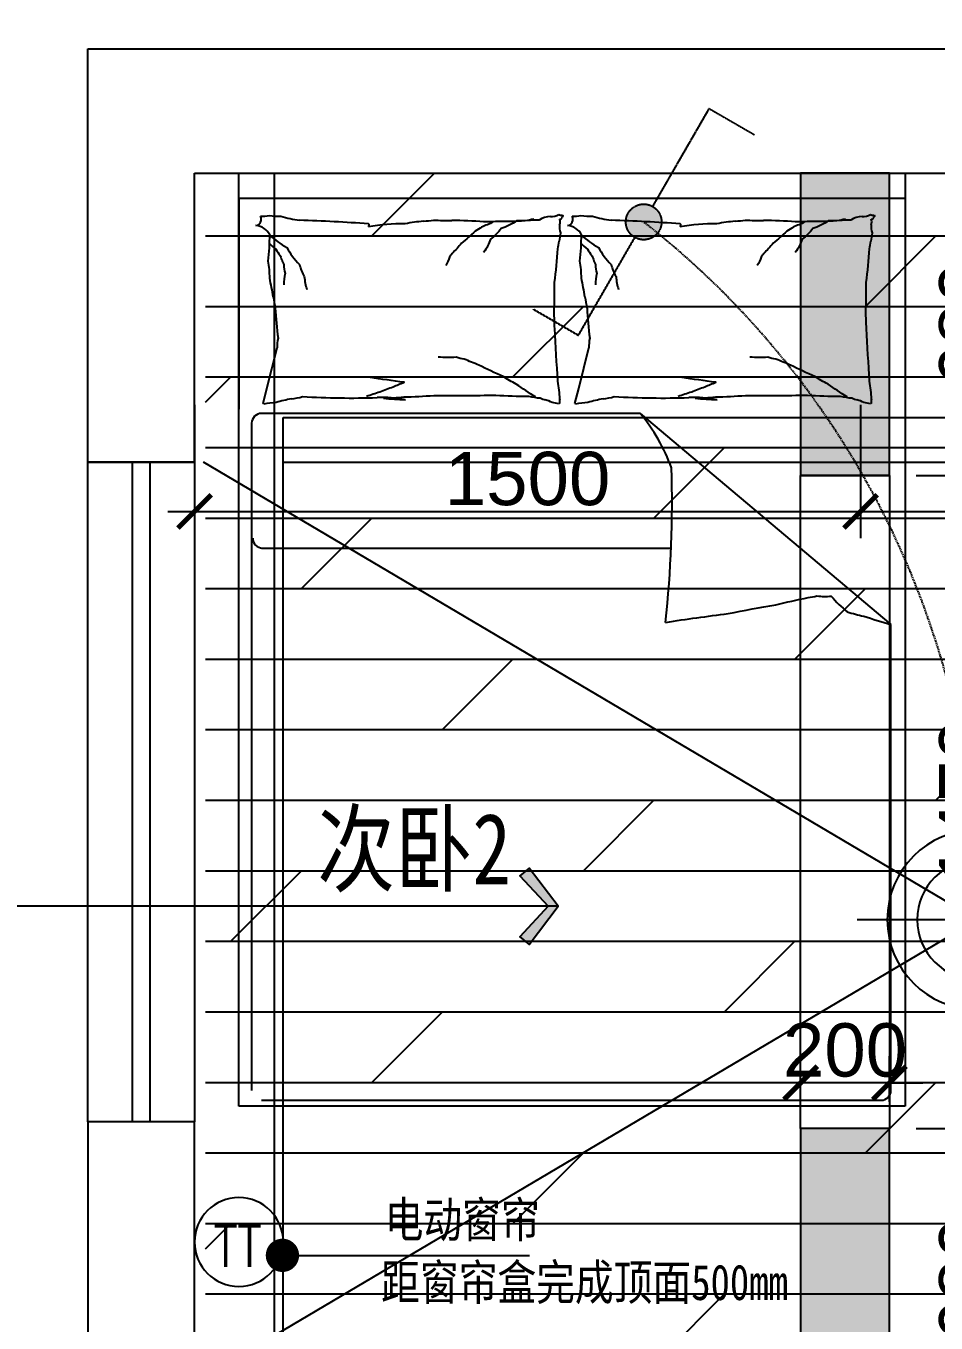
# Model space of a CAD drawing. Header units: millimetres. Extents: x 148889 to 229003, y -70503 to 111106.
# Drawn here: x 203782 to 205832, y 62940 to 65859 of the extents above; entities that cross this region are included whole.
import ezdxf
from ezdxf.enums import TextEntityAlignment as Align

# ---------------------------------------------------------------- set-up
doc = ezdxf.new("R2010")
doc.units = ezdxf.units.MM
doc.header["$PDMODE"] = 3
doc.linetypes.add('DASHED2', pattern=[0.375, 0.25, -0.125])
for name, color, linetype in [('AXIS_TEXT', 7, 'Continuous'), ('C-天花标高', 1, 'Continuous'), ('C-灯具1', 2, 'Continuous'), ('C-灯具设备尺寸', 44, 'Continuous'), ('C-造型线1(造型分割)', 4, 'Continuous'), ('F-地坪1(分割线)', 16, 'Continuous'), ('P-原墙线', 7, 'Continuous'), ('P-外部尺寸', 44, 'Continuous'), ('P-完成面尺寸', 44, 'Continuous'), ('P-开关', 7, 'DASHED2'), ('P-捣墙线', 250, 'Continuous'), ('P-插座', 1, 'Continuous'), ('P-文字', 3, 'Continuous'), ('P-活动家具', 3, 'Continuous'), ('P-窗', 3, 'Continuous')]:
    doc.layers.add(name, color=color, linetype=linetype)
doc.styles.add('Arial', font='arial.ttf')
doc.styles.add('COMPLEX', font='complex_.ttf')
doc.styles.add('H1', font='SimSun.ttf')
doc.styles.add('ROMANS', font='ROMANS.shx', dxfattribs={"bigfont": 'BIGFONT.shx'})
doc.styles.add('宋体', font='SimSun.ttf')
doc.dimstyles.new('1比60', dxfattribs={"dimscale": 60, "dimtxt": 2, "dimasz": 1.25, "dimexe": 1, "dimexo": 1, "dimgap": 0.2, "dimtad": 1, "dimdec": 0, "dimrnd": 0.005, "dimzin": 0, "dimdsep": 46, "dimtxsty": 'Arial', "dimblk": 'ARCHTICK', "dimcen": 0.125, "dimdle": 1, "dimclrd": 44, "dimclre": 44, "dimclrt": 50, "dimadec": 0, "dimazin": 0, "dimtfac": 1, "dimtdec": 0, "dimtix": 1, "dimtmove": 2, "dimatfit": 3, "dimldrblk": 'DOT', "dimfxl": 4, "dimfxlon": 1, "dimtvp": 1, "dimtolj": 1, "dimtzin": 0, "dimarcsym": 0})
doc.dimstyles.new('1比80', dxfattribs={"dimscale": 80, "dimtxt": 2, "dimasz": 1.25, "dimexe": 1, "dimexo": 1, "dimgap": 0.25, "dimtad": 1, "dimdec": 0, "dimrnd": 0.005, "dimzin": 0, "dimdsep": 46, "dimtxsty": 'Arial', "dimblk": 'ARCHTICK', "dimcen": 0.125, "dimdle": 1, "dimclrd": 44, "dimclre": 44, "dimclrt": 50, "dimadec": 0, "dimazin": 0, "dimtfac": 1, "dimtdec": 0, "dimtix": 1, "dimtmove": 2, "dimatfit": 3, "dimldrblk": 'DOT', "dimfxl": 5, "dimfxlon": 1, "dimtvp": 1, "dimtolj": 1, "dimtzin": 0, "dimarcsym": 0})
doc.dimstyles.new('出图比例1：50', dxfattribs={"dimscale": 50, "dimtxt": 2.5, "dimasz": 2, "dimexe": 2, "dimexo": 2, "dimgap": 1, "dimtad": 1, "dimdec": 0, "dimrnd": 5, "dimzin": 0, "dimdsep": 46, "dimtxsty": 'ROMANS', "dimblk1": 'ZHL_XS', "dimblk2": 'ZHL_XS', "dimsah": 1, "dimcen": 0.09, "dimclrd": 256, "dimclre": 256, "dimclrt": 41, "dimadec": 0, "dimazin": 0, "dimtfac": 1, "dimtdec": 4, "dimtix": 1, "dimtmove": 2, "dimatfit": 3, "dimldrblk": 'ZHL_JT', "dimfxl": 1, "dimtolj": 1, "dimtzin": 0, "dimarcsym": 0})

# ---------------------------------------------------------------- blocks, each defined once
blk = doc.blocks.new('ZHL_JT')
blk.add_line((-0.221, 0), (-1, 0))
blk.add_lwpolyline([(-0.221, 0), (-0.861, -0.689), (-0.654, -0.862), (0, 0), (-0.654, 0.862), (-0.861, 0.689)], close=True)
for points in [[(-0.861, 0.689), (-0.654, 0.862), (-0.221, 0), (0, 0)], [(-0.861, -0.689), (-0.654, -0.862), (-0.221, 0), (0, 0)]]:
    blk.add_solid(points)
blk = doc.blocks.new('ZHL_XS')
blk.add_line((-1, 0), (0, 0))
at = {"const_width": 0.2}
blk.add_lwpolyline([(-0.6, -0.6), (0.6, 0.6)], dxfattribs=at)
blk = doc.blocks.new('A$C0E7B79CE')
for p, q in [((50, 90), (50, 10)), ((10, 50), (90, 50))]:
    blk.add_line(p, q)
for radius in [30, 20]:
    blk.add_circle((50, 50), radius)
blk = doc.blocks.new('A$C56525102')
for p, q in [((75.1, 93.7), (232.9, 369.9)), ((232.9, 369.9), (75.1, 93.7)), ((232.9, 369.9), (360.4, 297)), ((360.4, 297), (232.9, 369.9))]:
    blk.add_line(p, q)
blk.add_ellipse((50.2, 50.2), major_axis=(-50.2, 0), ratio=1, start_param=3.141958, end_param=9.425143)
blk = doc.blocks.new('A$C458E3A63')
h = blk.add_hatch(color=256)
edge = h.paths.add_edge_path()
edge.add_ellipse((117.5, 294.6), major_axis=(-34.9, -19.9), ratio=1, start_angle=275.9333, end_angle=420.2823)
edge.add_ellipse((117.5, 294.6), major_axis=(-34.9, -19.9), ratio=1, start_angle=420.2823, end_angle=444.3644)
edge.add_ellipse((117.5, 294.6), major_axis=(-34.9, -19.9), ratio=1, start_angle=444.3644, end_angle=455.9333)
edge.add_ellipse((117.5, 294.6), major_axis=(-34.9, -19.9), ratio=1, start_angle=95.9333, end_angle=240.2823)
edge.add_ellipse((117.5, 294.6), major_axis=(-34.9, -19.8), ratio=1, start_angle=96.0559, end_angle=264.487, ccw=False)
edge.add_ellipse((117.5, 294.6), major_axis=(-34.9, -19.9), ratio=1, start_angle=95.9333, end_angle=240.2823, ccw=False)
edge.add_ellipse((117.5, 294.6), major_axis=(-34.9, -19.8), ratio=1, start_angle=96.0559, end_angle=264.487, ccw=False)
edge.add_ellipse((117.5, 294.6), major_axis=(-34.9, -19.9), ratio=1, start_angle=95.9333, end_angle=240.2823, ccw=False)
edge.add_ellipse((117.5, 294.6), major_axis=(-34.9, -19.8), ratio=1, start_angle=96.0559, end_angle=264.487)
edge.add_ellipse((117.5, 294.6), major_axis=(-34.9, -19.9), ratio=1, start_angle=264.3644, end_angle=275.9333)
for p, q in [((117.5, 589.3), (235, 589.3)), ((117.5, 334.8), (117.5, 589.3)), ((117.5, 589.3), (117.5, 334.8))]:
    blk.add_line(p, q)
blk.add_ellipse((117.5, 294.6), major_axis=(-34.9, -19.9), ratio=1, start_param=1.572132, end_param=7.855317)
at = {"xscale": 0.8000000002029747, "yscale": 0.7999999998137355, "zscale": 0.8, "rotation": 209.7537206778254}
blk.add_blockref('A$C56525102', (132.4, 349.4), dxfattribs=at)
blk = doc.blocks.new('_AXISO')
blk.add_circle((0, 0), 0.5)
at = {"layer": 'AXIS_TEXT', "style": 'COMPLEX', "width": 1.041667}
blk.add_attdef('A', text='', height=0.56, dxfattribs=at).set_placement((-0.25, -0.28), (0.25, -0.28), align=Align.FIT)
blk = doc.blocks.new('_ArchTick')
at = {"color": 0, "linetype": 'ByBlock', "const_width": 0.15}
blk.add_lwpolyline([(-0.5, -0.5), (0.5, 0.5)], dxfattribs=at)
blk = doc.blocks.new('_Dot')
at = {"color": 0, "linetype": 'ByBlock', "lineweight": -2}
blk.add_line((-0.5, 0), (-1, 0), dxfattribs=at)
at = {"color": 0, "linetype": 'ByBlock', "const_width": 0.5}
blk.add_lwpolyline([(-0.25, 0, 1), (0.25, 0, 1)], format="xyb", close=True, dxfattribs=at)
blk = doc.blocks.new('*D786')
at = {"layer": 'Defpoints', "color": 0}
for p in [(205726.9, 67383.5), (209946.9, 66563.3), (205726.9, 65477.5)]:
    blk.add_point(p, dxfattribs=at)
at = {"layer": 'P-外部尺寸', "color": 44, "lineweight": -2}
for p, q in [((205726.9, 66983.5), (205726.9, 67463.5)), ((209946.9, 66983.5), (209946.9, 67463.5)), ((210026.9, 67383.5), (205646.9, 67383.5))]:
    blk.add_line(p, q, dxfattribs=at)
at = {"layer": 'P-外部尺寸', "color": 44, "lineweight": -2, "xscale": 100, "yscale": 100, "zscale": 100, "rotation": 180}
blk.add_blockref('_ArchTick', (205726.9, 67383.5), dxfattribs=at)
at = {"layer": 'P-外部尺寸', "color": 44, "lineweight": -2, "xscale": 100, "yscale": 100, "zscale": 100}
blk.add_blockref('_ArchTick', (209946.9, 67383.5), dxfattribs=at)
at = {"layer": 'P-外部尺寸', "color": 50, "insert": (207836.9, 67485.2), "char_height": 160, "attachment_point": 5, "style": 'Arial'}
blk.add_mtext('\\A1;4220', dxfattribs=at)
blk = doc.blocks.new('*D787')
at = {"layer": 'Defpoints', "color": 0}
for p in [(205526.9, 67383.5), (205526.9, 65477.5), (205726.9, 65477.5)]:
    blk.add_point(p, dxfattribs=at)
at = {"layer": 'P-外部尺寸', "color": 44, "lineweight": -2}
for p, q in [((205526.9, 66983.5), (205526.9, 67463.5)), ((205726.9, 66983.5), (205726.9, 67463.5)), ((205526.9, 67383.5), (205426.9, 67383.5)), ((205726.9, 67383.5), (205526.9, 67383.5)), ((205726.9, 67383.5), (205826.9, 67383.5))]:
    blk.add_line(p, q, dxfattribs=at)
at = {"layer": 'P-外部尺寸', "color": 44, "lineweight": -2, "xscale": 100, "yscale": 100, "zscale": 100}
blk.add_blockref('_ArchTick', (205526.9, 67383.5), dxfattribs=at)
at = {"layer": 'P-外部尺寸', "color": 44, "lineweight": -2, "xscale": 100, "yscale": 100, "zscale": 100, "rotation": 180}
blk.add_blockref('_ArchTick', (205726.9, 67383.5), dxfattribs=at)
at = {"layer": 'P-外部尺寸', "color": 50, "insert": (205626.9, 67485.2), "char_height": 160, "attachment_point": 5, "style": 'Arial'}
blk.add_mtext('\\A1;200', dxfattribs=at)
blk = doc.blocks.new('*D788')
at = {"layer": 'Defpoints', "color": 0}
for p in [(204161.9, 67383.5), (204161.9, 65492.5), (205526.9, 65477.5)]:
    blk.add_point(p, dxfattribs=at)
at = {"layer": 'P-外部尺寸', "color": 44, "lineweight": -2}
for p, q in [((204161.9, 66983.5), (204161.9, 67463.5)), ((205526.9, 66983.5), (205526.9, 67463.5)), ((205606.9, 67383.5), (204081.9, 67383.5))]:
    blk.add_line(p, q, dxfattribs=at)
at = {"layer": 'P-外部尺寸', "color": 44, "lineweight": -2, "xscale": 100, "yscale": 100, "zscale": 100, "rotation": 180}
blk.add_blockref('_ArchTick', (204161.9, 67383.5), dxfattribs=at)
at = {"layer": 'P-外部尺寸', "color": 44, "lineweight": -2, "xscale": 100, "yscale": 100, "zscale": 100}
blk.add_blockref('_ArchTick', (205526.9, 67383.5), dxfattribs=at)
at = {"layer": 'P-外部尺寸', "color": 50, "insert": (204844.4, 67485.2), "char_height": 160, "attachment_point": 5, "style": 'Arial'}
blk.add_mtext('\\A1;1365', dxfattribs=at)
blk = doc.blocks.new('*D789')
at = {"layer": 'Defpoints', "color": 0}
for p in [(203921.9, 67383.5), (203921.9, 65492.5), (204161.9, 65492.5)]:
    blk.add_point(p, dxfattribs=at)
at = {"layer": 'P-外部尺寸', "color": 44, "lineweight": -2}
for p, q in [((203921.9, 66983.5), (203921.9, 67463.5)), ((204161.9, 66983.5), (204161.9, 67463.5)), ((203921.9, 67383.5), (203821.9, 67383.5)), ((204161.9, 67383.5), (203921.9, 67383.5)), ((204161.9, 67383.5), (204261.9, 67383.5))]:
    blk.add_line(p, q, dxfattribs=at)
at = {"layer": 'P-外部尺寸', "color": 44, "lineweight": -2, "xscale": 100, "yscale": 100, "zscale": 100}
blk.add_blockref('_ArchTick', (203921.9, 67383.5), dxfattribs=at)
at = {"layer": 'P-外部尺寸', "color": 44, "lineweight": -2, "xscale": 100, "yscale": 100, "zscale": 100, "rotation": 180}
blk.add_blockref('_ArchTick', (204161.9, 67383.5), dxfattribs=at)
at = {"layer": 'P-外部尺寸', "color": 50, "insert": (204041.9, 67485.2), "char_height": 160, "attachment_point": 5, "style": 'Arial'}
blk.add_mtext('\\A1;240', dxfattribs=at)
blk = doc.blocks.new('*D792')
at = {"layer": 'Defpoints', "color": 0}
for p in [(203208, 65527.5), (203003.5, 62697.5), (204091.2, 62697.5)]:
    blk.add_point(p, dxfattribs=at)
at = {"layer": 'P-外部尺寸', "color": 44, "lineweight": -2}
for p, q in [((203003.5, 65607.5), (203003.5, 62617.5)), ((203128, 65527.5), (202923.5, 65527.5)), ((203403.5, 62697.5), (202923.5, 62697.5))]:
    blk.add_line(p, q, dxfattribs=at)
at = {"layer": 'P-外部尺寸', "color": 44, "lineweight": -2, "xscale": 100, "yscale": 100, "zscale": 100}
for p, rotation in [((203003.5, 65527.5), 90), ((203003.5, 62697.5), 270)]:
    blk.add_blockref('_ArchTick', p, dxfattribs=dict(at, rotation=rotation))
at = {"layer": 'P-外部尺寸', "color": 50, "insert": (202901.8, 64112.5), "char_height": 160, "attachment_point": 5, "rotation": 90, "style": 'Arial'}
blk.add_mtext('\\A1;2830', dxfattribs=at)
blk = doc.blocks.new('*D860')
at = {"layer": 'Defpoints', "color": 0}
for p in [(205726.9, 65527.5), (205726.9, 64847.5), (205972.8, 64847.5)]:
    blk.add_point(p, dxfattribs=at)
at = {"layer": 'P-捣墙线', "color": 44, "lineweight": -2}
for p, q in [((205972.8, 65587.5), (205972.8, 64787.5)), ((205786.9, 65527.5), (206032.8, 65527.5)), ((205786.9, 64847.5), (206032.8, 64847.5))]:
    blk.add_line(p, q, dxfattribs=at)
at = {"layer": 'P-捣墙线', "color": 44, "lineweight": -2, "xscale": 75, "yscale": 75, "zscale": 75}
for p, rotation in [((205972.8, 65527.5), 90), ((205972.8, 64847.5), 270)]:
    blk.add_blockref('_ArchTick', p, dxfattribs=dict(at, rotation=rotation))
at = {"layer": 'P-捣墙线', "color": 50, "insert": (205899.5, 65187.5), "char_height": 120, "attachment_point": 5, "rotation": 90, "style": 'Arial'}
blk.add_mtext('\\A1;680', dxfattribs=at)
blk = doc.blocks.new('*D861')
at = {"layer": 'Defpoints', "color": 0}
for p in [(205726.9, 64847.5), (205726.9, 63377.5), (205972.8, 63377.5)]:
    blk.add_point(p, dxfattribs=at)
at = {"layer": 'P-捣墙线', "color": 44, "lineweight": -2}
for p, q in [((205972.8, 64907.5), (205972.8, 63317.5)), ((205786.9, 64847.5), (206032.8, 64847.5)), ((205786.9, 63377.5), (206032.8, 63377.5))]:
    blk.add_line(p, q, dxfattribs=at)
at = {"layer": 'P-捣墙线', "color": 44, "lineweight": -2, "xscale": 75, "yscale": 75, "zscale": 75}
for p, rotation in [((205972.8, 64847.5), 90), ((205972.8, 63377.5), 270)]:
    blk.add_blockref('_ArchTick', p, dxfattribs=dict(at, rotation=rotation))
at = {"layer": 'P-捣墙线', "color": 50, "insert": (205899.5, 64112.5), "char_height": 120, "attachment_point": 5, "rotation": 90, "style": 'Arial'}
blk.add_mtext('\\A1;1470', dxfattribs=at)
blk = doc.blocks.new('*D862')
at = {"layer": 'Defpoints', "color": 0}
for p in [(205726.9, 63377.5), (205726.9, 62697.5), (205972.8, 62697.5)]:
    blk.add_point(p, dxfattribs=at)
at = {"layer": 'P-捣墙线', "color": 44, "lineweight": -2}
for p, q in [((205972.8, 63437.5), (205972.8, 62637.5)), ((205786.9, 63377.5), (206032.8, 63377.5)), ((205786.9, 62697.5), (206032.8, 62697.5))]:
    blk.add_line(p, q, dxfattribs=at)
at = {"layer": 'P-捣墙线', "color": 44, "lineweight": -2, "xscale": 75, "yscale": 75, "zscale": 75}
for p, rotation in [((205972.8, 63377.5), 90), ((205972.8, 62697.5), 270)]:
    blk.add_blockref('_ArchTick', p, dxfattribs=dict(at, rotation=rotation))
at = {"layer": 'P-捣墙线', "color": 50, "insert": (205899.5, 63037.5), "char_height": 120, "attachment_point": 5, "rotation": 90, "style": 'Arial'}
blk.add_mtext('\\A1;680', dxfattribs=at)
blk = doc.blocks.new('*D863')
at = {"layer": 'Defpoints', "color": 0}
for p in [(205526.9, 63480.3), (205526.9, 63377.5), (205726.9, 63377.5)]:
    blk.add_point(p, dxfattribs=at)
at = {"layer": 'P-捣墙线', "color": 44, "lineweight": -2}
for p, q in [((205526.9, 63437.5), (205526.9, 63540.3)), ((205726.9, 63437.5), (205726.9, 63540.3)), ((205526.9, 63480.3), (205451.9, 63480.3)), ((205726.9, 63480.3), (205526.9, 63480.3)), ((205726.9, 63480.3), (205801.9, 63480.3))]:
    blk.add_line(p, q, dxfattribs=at)
at = {"layer": 'P-捣墙线', "color": 44, "lineweight": -2, "xscale": 75, "yscale": 75, "zscale": 75}
blk.add_blockref('_ArchTick', (205526.9, 63480.3), dxfattribs=at)
at = {"layer": 'P-捣墙线', "color": 44, "lineweight": -2, "xscale": 75, "yscale": 75, "zscale": 75, "rotation": 180}
blk.add_blockref('_ArchTick', (205726.9, 63480.3), dxfattribs=at)
at = {"layer": 'P-捣墙线', "color": 50, "insert": (205626.9, 63553.6), "char_height": 120, "attachment_point": 5, "style": 'Arial'}
blk.add_mtext('\\A1;200', dxfattribs=at)
blk = doc.blocks.new('*D981')
at = {"layer": 'Defpoints', "color": 0}
for p in [(206616.6, 65027.5), (205761.9, 63247.5), (206582.6, 63247.5)]:
    blk.add_point(p, dxfattribs=at)
at = {"layer": 'P-完成面尺寸', "color": 44, "lineweight": -2}
for p, q in [((206582.6, 65087.5), (206582.6, 63187.5)), ((206582.6, 65027.5), (206522.6, 65027.5)), ((206342.6, 63247.5), (206642.6, 63247.5))]:
    blk.add_line(p, q, dxfattribs=at)
at = {"layer": 'P-完成面尺寸', "color": 44, "lineweight": -2, "xscale": 75, "yscale": 75, "zscale": 75}
for p, rotation in [((206582.6, 65027.5), 90), ((206582.6, 63247.5), 270)]:
    blk.add_blockref('_ArchTick', p, dxfattribs=dict(at, rotation=rotation))
at = {"layer": 'P-完成面尺寸', "color": 50, "insert": (206509.4, 64137.5), "char_height": 120, "attachment_point": 5, "rotation": 90, "style": 'Arial'}
blk.add_mtext('\\A1;1780', dxfattribs=at)
blk = doc.blocks.new('*D982')
at = {"layer": 'Defpoints', "color": 0}
for p in [(205761.9, 63247.5), (206515.1, 62697.5), (206582.6, 62697.5)]:
    blk.add_point(p, dxfattribs=at)
at = {"layer": 'P-完成面尺寸', "color": 44, "lineweight": -2}
for p, q in [((206582.6, 63307.5), (206582.6, 62637.5)), ((206342.6, 63247.5), (206642.6, 63247.5)), ((206575.1, 62697.5), (206642.6, 62697.5))]:
    blk.add_line(p, q, dxfattribs=at)
at = {"layer": 'P-完成面尺寸', "color": 44, "lineweight": -2, "xscale": 75, "yscale": 75, "zscale": 75}
for p, rotation in [((206582.6, 63247.5), 90), ((206582.6, 62697.5), 270)]:
    blk.add_blockref('_ArchTick', p, dxfattribs=dict(at, rotation=rotation))
at = {"layer": 'P-完成面尺寸', "color": 50, "insert": (206509.4, 62972.5), "char_height": 120, "attachment_point": 5, "rotation": 90, "style": 'Arial'}
blk.add_mtext('\\A1;550', dxfattribs=at)
blk = doc.blocks.new('*D983')
at = {"layer": 'Defpoints', "color": 0}
for p in [(204161.9, 65492.5), (205661.9, 65492.5), (205661.9, 64766.4)]:
    blk.add_point(p, dxfattribs=at)
at = {"layer": 'P-完成面尺寸', "color": 44, "lineweight": -2}
for p, q in [((204161.9, 65006.4), (204161.9, 64706.4)), ((205661.9, 65006.4), (205661.9, 64706.4)), ((204101.9, 64766.4), (205721.9, 64766.4))]:
    blk.add_line(p, q, dxfattribs=at)
at = {"layer": 'P-完成面尺寸', "color": 44, "lineweight": -2, "xscale": 75, "yscale": 75, "zscale": 75, "rotation": 180}
blk.add_blockref('_ArchTick', (204161.9, 64766.4), dxfattribs=at)
at = {"layer": 'P-完成面尺寸', "color": 44, "lineweight": -2, "xscale": 75, "yscale": 75, "zscale": 75}
blk.add_blockref('_ArchTick', (205661.9, 64766.4), dxfattribs=at)
at = {"layer": 'P-完成面尺寸', "color": 50, "insert": (204911.9, 64839.6), "char_height": 120, "attachment_point": 5, "style": 'Arial'}
blk.add_mtext('\\A1;1500', dxfattribs=at)
blk = doc.blocks.new('*D984')
at = {"layer": 'Defpoints', "color": 0}
for p in [(205661.9, 65492.5), (206386.9, 65027.5), (206386.9, 64766.4)]:
    blk.add_point(p, dxfattribs=at)
at = {"layer": 'P-完成面尺寸', "color": 44, "lineweight": -2}
for p, q in [((205661.9, 65006.4), (205661.9, 64706.4)), ((206386.9, 64967.5), (206386.9, 64706.4)), ((205601.9, 64766.4), (206446.9, 64766.4))]:
    blk.add_line(p, q, dxfattribs=at)
at = {"layer": 'P-完成面尺寸', "color": 44, "lineweight": -2, "xscale": 75, "yscale": 75, "zscale": 75, "rotation": 180}
blk.add_blockref('_ArchTick', (205661.9, 64766.4), dxfattribs=at)
at = {"layer": 'P-完成面尺寸', "color": 44, "lineweight": -2, "xscale": 75, "yscale": 75, "zscale": 75}
blk.add_blockref('_ArchTick', (206386.9, 64766.4), dxfattribs=at)
at = {"layer": 'P-完成面尺寸', "color": 50, "insert": (206024.4, 64839.6), "char_height": 120, "attachment_point": 5, "style": 'Arial'}
blk.add_mtext('\\A1;725', dxfattribs=at)

msp = doc.modelspace()

# ---------------------------------------------------------------- hatches: boundary and pattern name
at = {"layer": 'F-地坪1(分割线)'}
h = msp.add_hatch(dxfattribs=at)
h.set_pattern_fill('DOLMIT', color=250, scale=25, style=0)
h.set_pattern_definition([(0, (250, 140), (0, 158.75), []), (45, (250, 140), (-317.4998, 317.4998), [224.5065, -449.0125])])
h.paths.add_polyline_path([(207666.9, 65527.5), (204186.9, 65527.5), (204186.9, 62827.5), (207666.9, 62827.5)])
at = {"layer": 'P-捣墙线'}
h = msp.add_hatch(dxfattribs=at)
h.set_pattern_fill('CORK', color=256, scale=15, style=0)
h.set_pattern_definition([(0, (-121213.877, 79628.19), (0, 47.625), []), (135, (-121190.06, 79604.38), (-95.25004, -95.25004), [67.35195, -67.35195]), (135, (-121178.16, 79604.38), (-95.25004, -95.25004), [67.35195, -67.35195]), (135, (-121166.25, 79604.38), (-95.25004, -95.25004), [67.35195, -67.35195])])
h.paths.add_polyline_path([(212216.9, 65672.5), (212096.9, 65672.5), (212096.9, 64302.5), (211096.9, 64302.5), (211096.9, 64172.5), (212216.9, 64172.5)])
h.paths.add_polyline_path([(215696.9, 62867.5), (215696.9, 63097.5), (212296.9, 63097.5), (212296.9, 62867.5)])
h.paths.add_polyline_path([(211331.9, 62867.5), (211426.9, 62867.5), (211426.9, 63097.5), (211331.9, 63097.5)])
h.paths.add_polyline_path([(211006.9, 63097.5), (210911.9, 63097.5), (210911.9, 62967.5), (211006.9, 62967.5)], flags=17)
h.paths.add_polyline_path([(210326.9, 62967.5), (210326.9, 63097.5), (210226.9, 63097.5), (210226.9, 64172.5), (210326.9, 64172.5), (210326.9, 64302.5), (210121.9, 64302.5), (210121.9, 64057.2), (210121.9, 63949.5), (210121.9, 63902.5), (210055.7, 63902.5), (210121.9, 63777.5), (210121.9, 62607.5), (209466.9, 62607.5), (209466.9, 62477.5), (209566.9, 62477.5), (209566.9, 61177.5), (209796.9, 61177.5), (209796.9, 61277.5), (211101.9, 61277.5), (211101.9, 61177.5), (211331.9, 61177.5), (211331.9, 62477.5), (211196.9, 62477.5), (211196.9, 61407.5), (209676.9, 61407.5), (209676.9, 62477.5), (210226.9, 62477.5), (210226.9, 62967.5)])
h.paths.add_polyline_path([(209205.7, 63777.5), (209205.7, 63902.5), (208821.9, 63902.5), (208821.9, 63777.5)])
h.paths.add_polyline_path([(207951.9, 65472.5), (207826.9, 65472.5), (207826.9, 63902.5), (207826.9, 63677.5), (207951.9, 63677.5), (207951.9, 63777.5), (208051.9, 63777.5), (208051.9, 63902.5), (207951.9, 63902.5)])
h.paths.add_polyline_path([(207326.9, 62477.5), (207326.9, 62597.5), (206146.9, 62597.5), (206146.9, 62477.5)])
h.paths.add_polyline_path([(208246.9, 62477.5), (208346.9, 62477.5), (208346.9, 62607.5), (208246.9, 62607.5)])
h.paths.add_polyline_path([(205726.9, 63377.5), (205526.9, 63377.5), (205526.9, 62697.5), (205726.9, 62697.5)])
h.paths.add_polyline_path([(205726.9, 65527.5), (205526.9, 65527.5), (205526.9, 64847.5), (205726.9, 64847.5)])
h.paths.add_polyline_path([(207666.9, 59602.5), (207666.9, 59722.5), (206146.9, 59722.5), (206146.9, 59602.5)])
h.paths.add_polyline_path([(209136.9, 59602.5), (209136.9, 58477.5), (209256.9, 58477.5), (209256.9, 59597.5), (209786.9, 59597.5), (209786.9, 59822.5), (209566.9, 59822.5), (209566.9, 59722.5), (208536.9, 59722.5), (208536.9, 59602.5)])
h.paths.add_polyline_path([(211336.9, 58977.5), (211446.9, 58977.5), (211446.9, 59197.5), (211101.9, 59197.5), (211101.9, 58477.5), (211336.9, 58477.5)])
h.paths.add_polyline_path([(215696.9, 58977.5), (215696.9, 59197.5), (212316.9, 59197.5), (212316.9, 58977.5)])
h.paths.add_polyline_path([(211336.9, 57907.5), (211336.9, 57787.5), (213426.9, 57787.5), (213426.9, 57907.5)])
h.paths.add_polyline_path([(214091.9, 57787.5), (214091.9, 55912.5), (214211.9, 55912.5), (214211.9, 57907.5), (213991.9, 57907.5), (213991.9, 57787.5)])
h.paths.add_polyline_path([(217341.9, 58977.5), (217341.9, 59197.5), (216176.9, 59197.5), (216176.9, 58977.5)])

# ---------------------------------------------------------------- linework, layer by layer
at = {"layer": 'C-灯具设备尺寸'}
for p, q in [((207666.9, 62817.5), (204181.9, 64877.5)), ((204181.9, 62817.5), (207666.9, 64877.5))]:
    msp.add_line(p, q, dxfattribs=at)
at = {"layer": 'C-造型线1(造型分割)'}
for p, q in [((204341.9, 62697.5), (204341.9, 65527.5)), ((204361.9, 64977.5), (207666.9, 64977.5)), ((204361.9, 62697.5), (204361.9, 64977.5)), ((204361.9, 64877.5), (207666.9, 64877.5))]:
    msp.add_line(p, q, dxfattribs=at)
at = {"layer": 'P-原墙线'}
for p, q in [((203921.9, 64877.5), (203921.9, 65807.5)), ((203921.9, 65807.5), (207951.9, 65807.5)), ((204161.9, 64877.5), (204161.9, 65527.5)), ((204161.9, 65527.5), (205726.9, 65527.5)), ((205726.9, 65527.5), (207826.9, 65527.5)), ((204161.9, 64877.5), (203921.9, 64877.5)), ((204161.9, 63392.5), (203921.9, 63392.5)), ((203921.9, 63392.5), (203921.9, 62262.5)), ((204161.9, 62697.5), (204161.9, 63392.5))]:
    msp.add_line(p, q, dxfattribs=at)
at = {"layer": 'P-开关', "ltscale": 10}
msp.add_arc((203970.2, 63877.8), 1954.4, 359.1103, 52.0002, dxfattribs=at)
at = {"layer": 'P-捣墙线', "color": 8}
for points in [[(205726.9, 64847.5), (205726.9, 65527.5), (205526.9, 65527.5), (205526.9, 64847.5)], [(205726.9, 64847.5), (205526.9, 64847.5)], [(205526.9, 63377.5), (205526.9, 62697.5), (205726.9, 62697.5), (205726.9, 63377.5), (205526.9, 63377.5)]]:
    msp.add_lwpolyline(points, dxfattribs=at)
at = {"layer": 'P-捣墙线'}
msp.add_lwpolyline([(205526.9, 64847.5), (205726.9, 64847.5), (205726.9, 63377.5), (205526.9, 63377.5)], close=True, dxfattribs=at)
at = {"layer": 'P-活动家具'}
for p, q in [((204261.9, 63427.5), (204261.9, 65527.5)), ((204261.9, 65527.5), (205761.9, 65527.5)), ((205761.9, 65527.5), (205761.9, 63427.5)), ((204261.9, 65471.5), (205761.9, 65471.5)), ((205761.9, 63427.5), (204261.9, 63427.5))]:
    msp.add_line(p, q, dxfattribs=at)
at = {"layer": 'P-活动家具', "color": 252}
for p, q in [((204261.9, 65471.5), (204261.9, 64996.4)), ((205761.9, 65471.5), (205761.9, 64996.4)), ((204325.1, 65042.7), (204348.1, 65134.4)), ((205027, 65042.7), (205050, 65134.4)), ((204316.8, 65009.3), (204325.1, 65042.7)), ((205018.7, 65009.3), (205027, 65042.7)), ((205165.7, 64986.9), (204312.8, 64986.9)), ((205165.7, 64986.9), (205730.3, 64512)), ((204290.5, 64964.7), (204290.5, 63463.2)), ((204312.8, 64684), (205234.4, 64684)), ((205730.3, 63463.2), (205730.3, 64512)), ((204312.8, 63441), (205708.1, 63441))]:
    msp.add_line(p, q, dxfattribs=at)
for points in [[(204925.7, 65424.3, -0.088153), (204887.3, 65420.3, -0.088153), (204852.6, 65403.4, -0.077547), (204828.6, 65379.4, -0.077547), (204813, 65349.2)], [(205627.6, 65424.3, -0.088153), (205589.2, 65420.3, -0.088153), (205554.5, 65403.4, -0.077547), (205530.5, 65379.4, -0.077547), (205514.9, 65349.2)], [(204834.6, 65417.9, -0.027842), (204808.2, 65406.2, -0.048685), (204794.2, 65397.2, -0.023666), (204763.2, 65370.1, -0.031223), (204742.1, 65347.1, -0.046801), (204736.4, 65338.6, -0.023191), (204727.5, 65320)], [(205536.5, 65417.9, -0.027842), (205510, 65406.2, -0.048685), (205496.1, 65397.2, -0.023666), (205465.1, 65370.1, -0.031223), (205443.9, 65347.1, -0.046801), (205438.3, 65338.6, -0.023191), (205429.3, 65320)], [(204329.5, 65371, 0.05369), (204345.3, 65356.6, 0.070312), (204354.3, 65343, 0.015448), (204358.5, 65333.5, 0.013244), (204362.7, 65322.1, 0.082127), (204366, 65302, 0.064164), (204362.7, 65276.2)], [(204331.2, 65388.8, 0.077379), (204369.9, 65360.7, 0.077379), (204398.1, 65322.1, 0.047525), (204409.2, 65294.8, 0.047525), (204414.8, 65265.8)], [(205031.4, 65371, 0.05369), (205047.2, 65356.6, 0.070312), (205056.2, 65343, 0.015448), (205060.4, 65333.5, 0.013244), (205064.6, 65322.1, 0.082127), (205067.9, 65302, 0.064164), (205064.6, 65276.2)], [(205033.1, 65388.8, 0.077379), (205071.7, 65360.7, 0.077379), (205100, 65322.1, 0.047525), (205111.1, 65294.8, 0.047525), (205116.7, 65265.8)], [(204929.8, 65023.9, -0.016108), (204886.6, 65053.1, -0.024599), (204856.8, 65069.8, -0.009477), (204802.3, 65095.7, -0.015937), (204769.2, 65109.4, -0.072521), (204751, 65113.4, -0.033339), (204710.8, 65113.6)], [(205631.7, 65023.9, -0.016108), (205588.5, 65053.1, -0.024599), (205558.7, 65069.8, -0.009477), (205504.2, 65095.7, -0.015937), (205471.1, 65109.4, -0.072521), (205452.9, 65113.4, -0.033339), (205412.6, 65113.6)], [(204549.3, 65025.6, -0.009729), (204579.6, 65035.7, -0.009729), (204609.5, 65046.9, -0.007971), (204633.7, 65056.9, -0.002711), (204557.5, 65067.7)], [(205251.2, 65025.6, -0.009729), (205281.5, 65035.7, -0.009729), (205311.4, 65046.9, -0.007971), (205335.6, 65056.9, -0.002711), (205259.4, 65067.7)], [(205222.7, 64516.7, -0.007297), (205363.8, 64536.4, -0.009508), (205471.3, 64556.5, -0.006616), (205543.5, 64572.5, 0.023828), (205563.7, 64576.2, 0.052541), (205595.5, 64575.6, 0.032755), (205631.8, 64540.1, 0.013133), (205668.9, 64530.6, 0.007859), (205730.3, 64512)]]:
    msp.add_lwpolyline(points, format="xyb", dxfattribs=at)
for centre, radius, start, end in [((204297.5, 65424), 14.6, 281.2724, 26.5805), ((204310.5, 65531), 100.4, 270, 281.2724), ((204356.4, 65609.6), 179, 261.5628, 270), ((204448.3, 65756.5), 338.6, 254.256, 261.5628), ((204257.1, 61039.6), 4384.2, 86.1196, 88.1502), ((204670.4, 65588.8), 169.3, 272.5386, 280.1899), ((204727.3, 65743), 321.9, 265.1982, 272.5386), ((204731.8, 64451.2), 970.2, 85.1982, 89.4243), ((204968.6, 64510.7), 912, 91.9079, 95.2592), ((204968.7, 65370.7), 59.9, 95.2592, 120.6513), ((204965.7, 65462.3), 32.1, 265.6975, 300.6513), ((204992.4, 65460.6), 27.9, 248.2117, 265.6975), ((204968, 65417.9), 17.3, 338.0096, 21.421), ((204985.1, 65428.9), 4.75, 258.1069, 338.0096), ((204991.9, 65428), 2.58, 78.1069, 199.564), ((204993.9, 65434.1), 3.8, 199.564, 248.2117), ((204999.4, 65424), 14.6, 281.2724, 26.5805), ((205012.4, 65531), 100.4, 270, 281.2724), ((205058.3, 65609.6), 179, 261.5628, 270), ((205150.2, 65756.5), 338.6, 254.256, 261.5628), ((204959, 61039.6), 4384.2, 86.1196, 88.1502), ((205372.3, 65588.8), 169.3, 272.5386, 280.1899), ((205429.2, 65743), 321.9, 265.1982, 272.5386), ((205433.7, 64451.2), 970.2, 85.1982, 89.4243), ((205670.4, 64510.7), 912, 91.9079, 95.2592), ((205670.6, 65370.7), 59.9, 95.2592, 120.6513), ((205667.5, 65462.3), 32.1, 265.6975, 300.6513), ((205694.2, 65460.6), 27.9, 248.2117, 265.6975), ((205669.8, 65417.9), 17.3, 338.0096, 21.421), ((205687, 65428.9), 4.75, 258.1069, 338.0096), ((205693.8, 65428), 2.58, 78.1069, 199.564), ((205695.7, 65434.1), 3.8, 199.564, 248.2117), ((204297.4, 65371.8), 38, 26.5805, 85.5998), ((204551.1, 65410.6), 4.11, 303.6206, 49.8304), ((204636.2, 64888.6), 525.1, 90.0039, 99.073), ((204740.2, 64834.9), 588.1, 96.0867, 100.1899), ((204868.3, 63758.6), 1660.3, 89.4243, 91.9079), ((205253.5, 65335.7), 273.4, 167.8905, 171.8665), ((205020.1, 65406.3), 36.4, 171.8665, 201.421), ((204999.3, 65371.8), 38, 26.5805, 85.5998), ((205253, 65410.6), 4.11, 303.6206, 49.8304), ((205338.1, 64888.6), 525.1, 90.0039, 99.073), ((205442.1, 64834.9), 588.1, 96.0867, 100.1899), ((205570.2, 63758.6), 1660.3, 89.4243, 91.9079), ((205955.4, 65335.7), 273.4, 167.8905, 171.8665), ((205722, 65406.3), 36.4, 171.8665, 201.421), ((203784.7, 65389.2), 546.5, 353.7676, 360), ((204764.5, 65403.8), 220.4, 347.8905, 352.3191), ((204486.6, 65389.2), 546.5, 353.7676, 360), ((205466.3, 65403.8), 220.4, 347.8905, 352.3191), ((203967.2, 65417.2), 1014.5, 352.3191, 356.6312), ((204669.1, 65417.2), 1014.5, 352.3191, 356.6312), ((204104.6, 65291.7), 226.6, 360, 9.6844), ((204806.5, 65291.7), 226.6, 360, 9.6844), ((203373.3, 65084.6), 980, 9.6844, 12.1984), ((204218.7, 65260.1), 754.1, 356.6312, 1.6331), ((204075.2, 65084.6), 980, 9.6844, 12.1984), ((204920.6, 65260.1), 754.1, 356.6312, 1.6331), ((204688.3, 65298.6), 352.4, 188.005, 192.1984), ((205390.2, 65298.6), 352.4, 188.005, 192.1984), ((205075.1, 65258.1), 732, 182.6649, 188.005), ((205777, 65258.1), 732, 182.6649, 188.005), ((203456.8, 65134.9), 1516.9, 1.6331, 3.055), ((204158.7, 65134.9), 1516.9, 1.6331, 3.055), ((189850.8, 64252), 15150.6, 3.05496, 3.50486), ((190552.7, 64252), 15150.6, 3.05496, 3.50486), ((204423.2, 65137.9), 75.2, 165.9548, 182.6649), ((205125.1, 65137.9), 75.2, 165.9548, 182.6649), ((204628.5, 64997.4), 356.9, 3.5049, 9.9984), ((205330.4, 64997.4), 356.9, 3.5049, 9.9984), ((204422.2, 64767.9), 255.2, 99.4841, 107.3864), ((204365.3, 65151.8), 133, 276.4341, 287.3864), ((204513, 66795), 1773.4, 266.5102, 271.9452), ((204585.4, 64767.3), 255.6, 78.4414, 92.7491), ((204527.8, 66288.5), 1268.9, 272.6935, 274.7658), ((204709.2, 66481), 1465.1, 265.2338, 267.1624), ((204593.2, 66516.9), 1493.5, 271.5355, 274.1282), ((204732.5, 71381.1), 6353.9, 269.71345, 270.97038), ((204920.8, 66318.9), 1293.3, 266.426, 269.7135), ((204950.4, 65183.6), 162.1, 257.131, 266.426), ((204963.3, 65066.6), 50.3, 242.7159, 257.131), ((204928.3, 64935.7), 85.3, 62.7159, 73.7788), ((205005.2, 65013.1), 21.5, 163.3022, 189.9984), ((205124.1, 64767.9), 255.2, 99.4841, 107.3864), ((205067.2, 65151.8), 133, 276.4341, 287.3864), ((205214.9, 66795), 1773.4, 266.5102, 271.9452), ((205287.3, 64767.3), 255.6, 78.4414, 92.7491), ((205229.7, 66288.5), 1268.9, 272.6935, 274.7658), ((205411.1, 66481), 1465.1, 265.2338, 267.1624), ((205295.1, 66516.9), 1493.5, 271.5355, 274.1282), ((205434.4, 71381.1), 6353.9, 269.71345, 270.97038), ((205622.6, 66318.9), 1293.3, 266.426, 269.7135), ((205652.3, 65183.6), 162.1, 257.131, 266.426), ((205665.2, 65066.6), 50.3, 242.7159, 257.131), ((205630.2, 64935.7), 85.3, 62.7159, 73.7788), ((205707.1, 65013.1), 21.5, 163.3022, 189.9984), ((204312.8, 64964.7), 22.2, 90, 180), ((204316.8, 65008.3), 1.02, 345.9551, 94.0829), ((204367.4, 64711.4), 300.8, 94.0829, 99.4841), ((204955.4, 64915), 97.2, 73.7788, 82.8796), ((204983.9, 65007.9), 1.47, 82.8796, 163.3022), ((205018.7, 65008.3), 1.02, 345.9551, 94.0829), ((205069.3, 64711.4), 300.8, 94.0829, 99.4841), ((204844.8, 64721), 416.7, 20.1488, 39.6445), ((205657.2, 64915), 97.2, 73.7788, 82.8796), ((205685.8, 65007.9), 1.47, 82.8796, 163.3022), ((202737.2, 64786.8), 2500.1, 353.7985, 1.7821), ((204315.2, 64706.1), 22.2, 180, 270), ((205708.1, 63463.2), 22.2, 270, 360)]:
    msp.add_arc(centre, radius, start, end, dxfattribs=at)
at = {"layer": 'P-窗'}
for p, q in [((204021.9, 63392.5), (204021.9, 64877.5)), ((204061.9, 63392.5), (204061.9, 64877.5))]:
    msp.add_line(p, q, dxfattribs=at)
msp.add_lwpolyline([(203921.9, 64877.5), (204161.9, 64877.5), (204161.9, 63392.5), (203921.9, 63392.5)], close=True, dxfattribs=at)

# ---------------------------------------------------------------- block references
at = {"layer": 'C-灯具1', "xscale": -6.75, "yscale": 6.75, "zscale": 6.75}
msp.add_blockref('A$C0E7B79CE', (206261.9, 63510), dxfattribs=at)
at = {"layer": 'P-开关', "ltscale": 10, "rotation": 329.9999999343253}
msp.add_blockref('A$C458E3A63', (204924.4, 65221.5), dxfattribs=at)
at = {"layer": 'P-插座'}
ref = msp.add_blockref('_AXISO', (204261.8, 63122.1), dxfattribs=dict(at, xscale=-199.9375195251196, yscale=199.9375195251487, zscale=199.9375195251483))
ref.add_attrib('A', 'TT', dxfattribs={"layer": 'AXIS_TEXT', "height": 100, "style": 'Arial', "width": 0.629046}).set_placement((204205.3, 63065.6), (204312.6, 63065.6), align=Align.FIT)

# ---------------------------------------------------------------- texts
at = {"layer": 'P-插座', "char_height": 80, "style": '宋体'}
for s, insert, width, attachment_point in [('{\\W0.8;\\C256;电动窗帘}', (204939.2, 63212.4, -33), 709.117, 3), ('{\\W0.8;距窗帘盒完成顶面500mm}', (204582.1, 63071.5), 1047.521, 1)]:
    msp.add_mtext(s, dxfattribs=dict(at, insert=insert, width=width, attachment_point=attachment_point))
at = {"layer": 'P-文字', "style": 'H1', "width": 0.8}
msp.add_text('次卧2', height=160, dxfattribs=at).set_placement((204438.3, 63926.9))

# ---------------------------------------------------------------- dimensions: what is measured, and where the dimension line sits
at = {"layer": 'P-外部尺寸'}
for base, p1, p2, picture, middle in [((203921.9, 67383.5), (204161.9, 65492.5), (203921.9, 65492.5), '*D789', (204041.9, 67485.2)), ((204161.9, 67383.5), (205526.9, 65477.5), (204161.9, 65492.5), '*D788', (204844.4, 67485.2)), ((205526.9, 67383.5), (205726.9, 65477.5), (205526.9, 65477.5), '*D787', (205626.9, 67485.2)), ((205726.9, 67383.5), (209946.9, 66563.3), (205726.9, 65477.5), '*D786', (207836.9, 67485.2))]:
    dim = msp.add_linear_dim(base=base, p1=p1, p2=p2, dimstyle='1比80', dxfattribs=at)
    dim.commit()
    dim.dimension.update_dxf_attribs({"geometry": picture, "text_midpoint": middle})
dim = msp.add_linear_dim(base=(203003.5, 62697.5), p1=(203208, 65527.5), p2=(204091.2, 62697.5), angle=90, dimstyle='1比80', dxfattribs=at)
dim.commit()
dim.dimension.update_dxf_attribs({"geometry": '*D792', "text_midpoint": (202901.8, 64112.5)})
at = {"layer": 'P-完成面尺寸'}
for base, p1, p2, picture, middle in [((205661.9, 64766.4), (204161.9, 65492.5), (205661.9, 65492.5), '*D983', (204911.9, 64839.6)), ((206386.9, 64766.4), (205661.9, 65492.5), (206386.9, 65027.5), '*D984', (206024.4, 64839.6))]:
    dim = msp.add_linear_dim(base=base, p1=p1, p2=p2, dimstyle='1比60', dxfattribs=at)
    dim.commit()
    dim.dimension.update_dxf_attribs({"geometry": picture, "text_midpoint": middle})
for base, p1, p2, picture, middle in [((206582.6, 63247.5), (206616.6, 65027.5), (205761.9, 63247.5), '*D981', (206509.4, 64137.5)), ((206582.6, 62697.5), (205761.9, 63247.5), (206515.1, 62697.5), '*D982', (206509.4, 62972.5))]:
    dim = msp.add_linear_dim(base=base, p1=p1, p2=p2, angle=90, dimstyle='1比60', dxfattribs=at)
    dim.commit()
    dim.dimension.update_dxf_attribs({"geometry": picture, "text_midpoint": middle})
at = {"layer": 'P-捣墙线', "color": 8}
for base, p1, p2, picture, middle in [((205972.8, 64847.5), (205726.9, 65527.5), (205726.9, 64847.5), '*D860', (205899.5, 65187.5)), ((205972.8, 63377.5), (205726.9, 64847.5), (205726.9, 63377.5), '*D861', (205899.5, 64112.5)), ((205972.8, 62697.5), (205726.9, 63377.5), (205726.9, 62697.5), '*D862', (205899.5, 63037.5))]:
    dim = msp.add_linear_dim(base=base, p1=p1, p2=p2, angle=90, dimstyle='1比60', dxfattribs=at)
    dim.commit()
    dim.dimension.update_dxf_attribs({"geometry": picture, "text_midpoint": middle})
dim = msp.add_linear_dim(base=(205526.9, 63480.3), p1=(205726.9, 63377.5), p2=(205526.9, 63377.5), dimstyle='1比60', dxfattribs=at)
dim.commit()
dim.dimension.update_dxf_attribs({"geometry": '*D863', "text_midpoint": (205626.9, 63553.6)})

# ---------------------------------------------------------------- leaders
at = {"layer": 'C-天花标高'}
msp.add_leader([(204980.7, 63877.6), (202472.7, 63877.6)], dimstyle='出图比例1：50', override={"dimtad": 0}, dxfattribs=at)
at = {"layer": 'P-插座', "color": 1}
msp.add_leader([(204359.9, 63092.1), (204916, 63092.1)], dimstyle='1比60', override={"dimgap": 0.2, "dimtad": 0}, dxfattribs=at)

doc.saveas('drawing.dxf')
